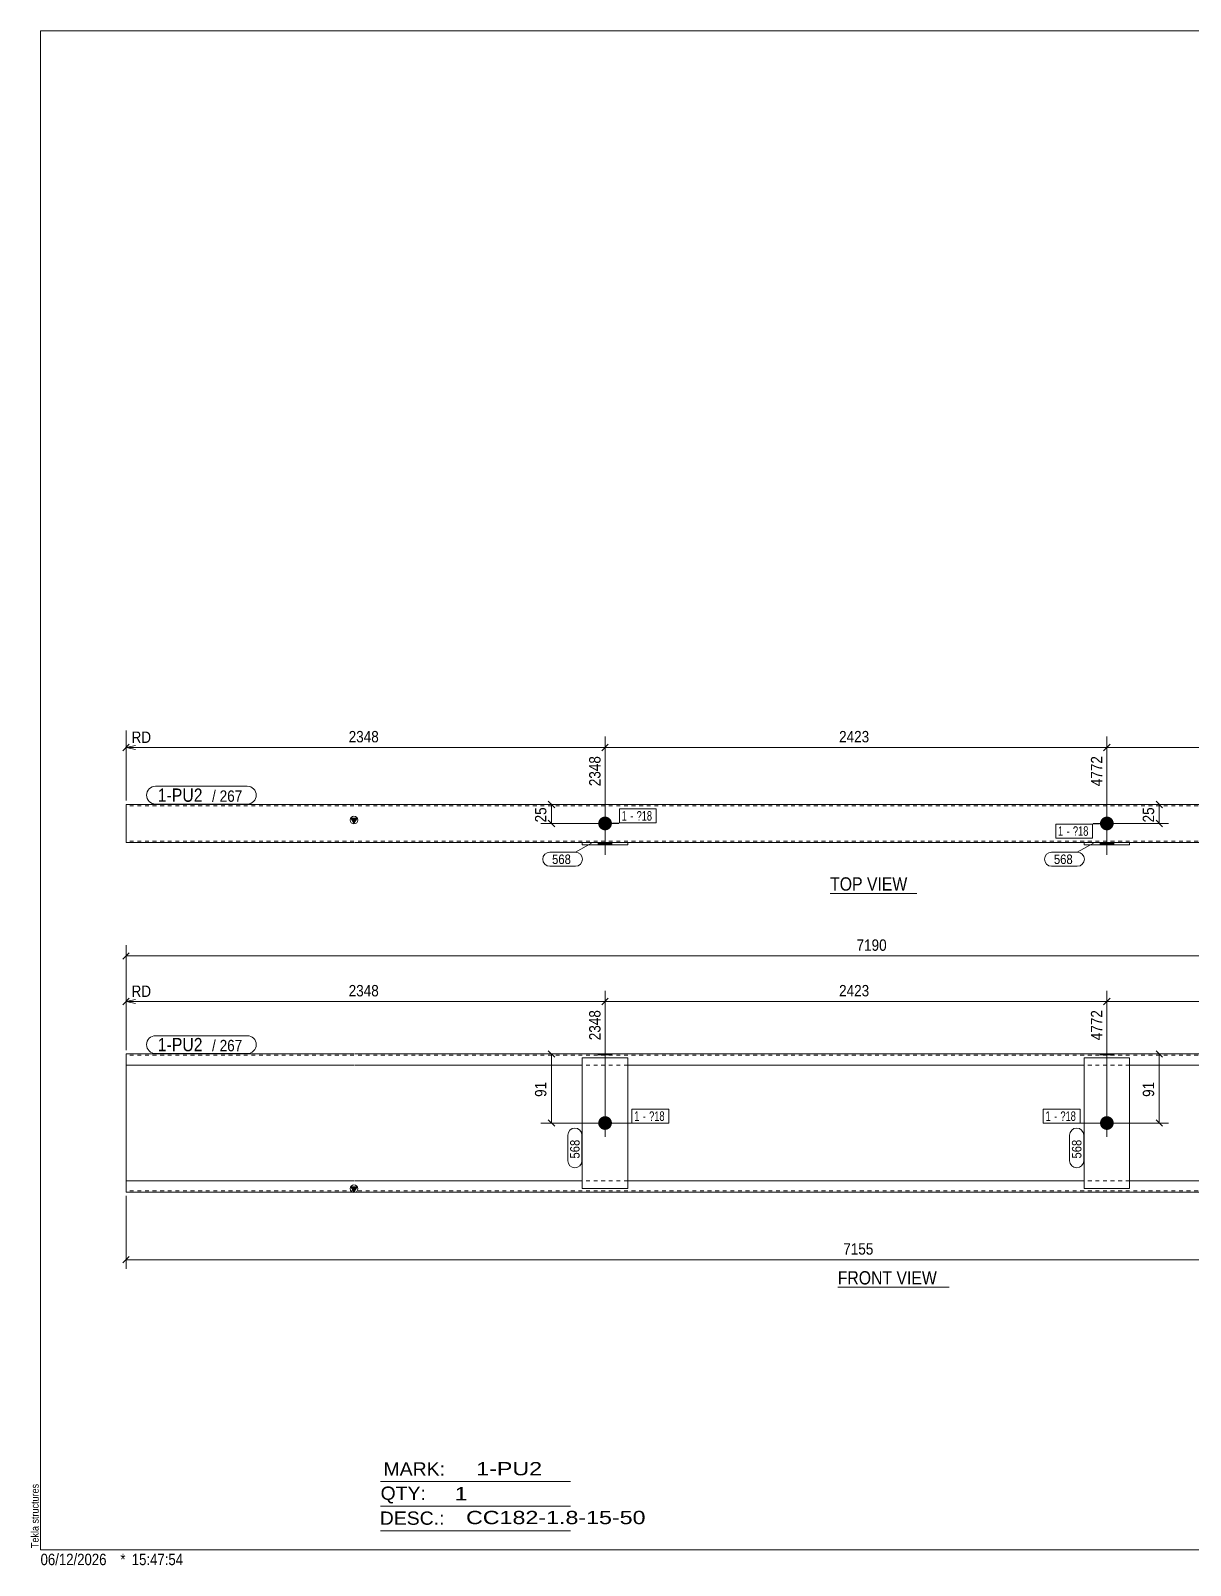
# Model space of a CAD drawing. Header units: millimetres. Extents: x 2 to 579, y 1 to 405.
# Drawn here: x 2.4 to 307.7, y 1 to 405 of the extents above; entities that cross this region are included whole.
import ezdxf

# ---------------------------------------------------------------- set-up
doc = ezdxf.new("R2010")
doc.units = ezdxf.units.MM
doc.linetypes.add('XKITLINE00', pattern=[0])
doc.linetypes.add('XKITLINE01', pattern=[4, 1, -1, 1, -1])
for name, color, linetype, lineweight in [('Bolt', 3, 'Continuous', 0), ('BoltMark', 7, 'Continuous', 0), ('Dimensions', 7, 'Continuous', 0), ('DrawingSheet', 5, 'Continuous', 0), ('OtherObjectType', 7, 'Continuous', 0), ('Part', 2, 'Continuous', 0), ('PartMark', 7, 'Continuous', 0)]:
    doc.layers.add(name, color=color, linetype=linetype, lineweight=lineweight)
doc.styles.add('ARIAL', font='ARIAL.TTF')
doc.styles.add('ARIAL_NARROW', font='ARIALN.TTF')

# ---------------------------------------------------------------- blocks, each defined once
blk = doc.blocks.new('*A1')
at = {"layer": 'Bolt'}
blk.add_hatch(color=3, dxfattribs=at).paths.add_polyline_path([(151.8, 135.24), (151.8, 135.6), (155.4, 135.6), (155.4, 135.24)], flags=17)
at = {"layer": 'Bolt', "color": 3, "linetype": 'XKITLINE00', "lineweight": 0}
for p, q in [((153.6, 138.42), (153.6, 132.42)), ((151.8, 135.6), (151.8, 135.24)), ((155.4, 135.6), (155.4, 135.24))]:
    blk.add_line(p, q, dxfattribs=at)
blk = doc.blocks.new('*A2')
at = {"layer": 'Bolt'}
blk.add_hatch(color=3, dxfattribs=at).paths.add_polyline_path([(283.9, 135.24), (283.9, 135.6), (287.5, 135.6), (287.5, 135.24)], flags=17)
at = {"layer": 'Bolt', "color": 3, "linetype": 'XKITLINE00', "lineweight": 0}
for p, q in [((285.7, 138.42), (285.7, 132.42)), ((283.9, 135.6), (283.9, 135.24)), ((287.5, 135.6), (287.5, 135.24))]:
    blk.add_line(p, q, dxfattribs=at)
blk = doc.blocks.new('*A4')
at = {"layer": 'Bolt'}
blk.add_hatch(color=3, dxfattribs=at).paths.add_polyline_path([(287.5, 117.36), (287.5, 117.32), (287.5, 117.27), (287.49, 117.23), (287.49, 117.18), (287.48, 117.14), (287.47, 117.1), (287.47, 117.05), (287.46, 117.01), (287.45, 116.97), (287.43, 116.92), (287.42, 116.88), (287.41, 116.84), (287.39, 116.8), (287.38, 116.76), (287.36, 116.72), (287.35, 116.67), (287.33, 116.63), (287.31, 116.6), (287.29, 116.56), (287.27, 116.52), (287.24, 116.48), (287.22, 116.44), (287.2, 116.4), (287.17, 116.37), (287.15, 116.33), (287.12, 116.3), (287.09, 116.26), (287.06, 116.23), (287.03, 116.2), (287, 116.16), (286.97, 116.13), (286.94, 116.1), (286.91, 116.07), (286.88, 116.04), (286.84, 116.01), (286.81, 115.99), (286.77, 115.96), (286.74, 115.93), (286.7, 115.91), (286.66, 115.88), (286.63, 115.86), (286.59, 115.84), (286.55, 115.82), (286.51, 115.8), (286.47, 115.78), (286.43, 115.76), (286.39, 115.74), (286.35, 115.73), (286.31, 115.71), (286.26, 115.7), (286.22, 115.68), (286.18, 115.67), (286.14, 115.66), (286.09, 115.65), (286.05, 115.64), (286.01, 115.63), (285.96, 115.62), (285.92, 115.62), (285.88, 115.61), (285.83, 115.61), (285.79, 115.61), (285.74, 115.6), (285.7, 115.6), (285.66, 115.6), (285.61, 115.61), (285.57, 115.61), (285.52, 115.61), (285.48, 115.62), (285.44, 115.62), (285.39, 115.63), (285.35, 115.64), (285.31, 115.65), (285.26, 115.66), (285.22, 115.67), (285.18, 115.68), (285.14, 115.7), (285.09, 115.71), (285.05, 115.73), (285.01, 115.74), (284.97, 115.76), (284.93, 115.78), (284.89, 115.8), (284.85, 115.82), (284.81, 115.84), (284.77, 115.86), (284.74, 115.88), (284.7, 115.91), (284.66, 115.93), (284.63, 115.96), (284.59, 115.99), (284.56, 116.01), (284.52, 116.04), (284.49, 116.07), (284.46, 116.1), (284.43, 116.13), (284.4, 116.16), (284.37, 116.2), (284.34, 116.23), (284.31, 116.26), (284.28, 116.3), (284.25, 116.33), (284.23, 116.37), (284.2, 116.4), (284.18, 116.44), (284.16, 116.48), (284.13, 116.52), (284.11, 116.56), (284.09, 116.6), (284.07, 116.63), (284.05, 116.67), (284.04, 116.72), (284.02, 116.76), (284.01, 116.8), (283.99, 116.84), (283.98, 116.88), (283.97, 116.92), (283.95, 116.97), (283.94, 117.01), (283.93, 117.05), (283.93, 117.1), (283.92, 117.14), (283.91, 117.18), (283.91, 117.23), (283.9, 117.27), (283.9, 117.32), (283.9, 117.36), (283.9, 117.4), (283.9, 117.45), (283.9, 117.49), (283.9, 117.54), (283.91, 117.58), (283.91, 117.62), (283.92, 117.67), (283.93, 117.71), (283.93, 117.76), (283.94, 117.8), (283.95, 117.84), (283.97, 117.88), (283.98, 117.93), (283.99, 117.97), (284.01, 118.01), (284.02, 118.05), (284.04, 118.09), (284.05, 118.13), (284.07, 118.17), (284.09, 118.21), (284.11, 118.25), (284.13, 118.29), (284.16, 118.33), (284.18, 118.37), (284.2, 118.4), (284.23, 118.44), (284.25, 118.48), (284.28, 118.51), (284.31, 118.55), (284.34, 118.58), (284.37, 118.61), (284.4, 118.65), (284.43, 118.68), (284.46, 118.71), (284.49, 118.74), (284.52, 118.77), (284.56, 118.8), (284.59, 118.82), (284.63, 118.85), (284.66, 118.88), (284.7, 118.9), (284.74, 118.93), (284.77, 118.95), (284.81, 118.97), (284.85, 118.99), (284.89, 119.01), (284.93, 119.03), (284.97, 119.05), (285.01, 119.07), (285.05, 119.08), (285.09, 119.1), (285.14, 119.11), (285.18, 119.13), (285.22, 119.14), (285.26, 119.15), (285.31, 119.16), (285.35, 119.17), (285.39, 119.18), (285.44, 119.18), (285.48, 119.19), (285.52, 119.2), (285.57, 119.2), (285.61, 119.2), (285.66, 119.2), (285.7, 119.2), (285.74, 119.2), (285.79, 119.2), (285.83, 119.2), (285.88, 119.2), (285.92, 119.19), (285.96, 119.18), (286.01, 119.18), (286.05, 119.17), (286.09, 119.16), (286.14, 119.15), (286.18, 119.14), (286.22, 119.13), (286.26, 119.11), (286.31, 119.1), (286.35, 119.08), (286.39, 119.07), (286.43, 119.05), (286.47, 119.03), (286.51, 119.01), (286.55, 118.99), (286.59, 118.97), (286.63, 118.95), (286.66, 118.93), (286.7, 118.9), (286.74, 118.88), (286.77, 118.85), (286.81, 118.82), (286.84, 118.8), (286.88, 118.77), (286.91, 118.74), (286.94, 118.71), (286.97, 118.68), (287, 118.65), (287.03, 118.61), (287.06, 118.58), (287.09, 118.55), (287.12, 118.51), (287.15, 118.48), (287.17, 118.44), (287.2, 118.4), (287.22, 118.37), (287.24, 118.33), (287.27, 118.29), (287.29, 118.25), (287.31, 118.21), (287.33, 118.17), (287.35, 118.13), (287.36, 118.09), (287.38, 118.05), (287.39, 118.01), (287.41, 117.97), (287.42, 117.93), (287.43, 117.88), (287.45, 117.84), (287.46, 117.8), (287.47, 117.76), (287.47, 117.71), (287.48, 117.67), (287.49, 117.62), (287.49, 117.58), (287.5, 117.54), (287.5, 117.49), (287.5, 117.45), (287.5, 117.4)], flags=17)
at = {"layer": 'Bolt', "color": 3, "linetype": 'XKITLINE00', "lineweight": 0}
for p, q in [((289.3, 117.4), (282.1, 117.4)), ((285.7, 121), (285.7, 113.8))]:
    blk.add_line(p, q, dxfattribs=at)
blk = doc.blocks.new('*A5')
at = {"layer": 'Bolt'}
blk.add_hatch(color=3, dxfattribs=at).paths.add_polyline_path([(155.4, 117.36), (155.4, 117.32), (155.4, 117.27), (155.39, 117.23), (155.39, 117.18), (155.38, 117.14), (155.37, 117.1), (155.37, 117.05), (155.36, 117.01), (155.35, 116.97), (155.33, 116.92), (155.32, 116.88), (155.31, 116.84), (155.29, 116.8), (155.28, 116.76), (155.26, 116.72), (155.25, 116.67), (155.23, 116.63), (155.21, 116.6), (155.19, 116.56), (155.17, 116.52), (155.14, 116.48), (155.12, 116.44), (155.1, 116.4), (155.07, 116.37), (155.05, 116.33), (155.02, 116.3), (154.99, 116.26), (154.96, 116.23), (154.93, 116.2), (154.9, 116.16), (154.87, 116.13), (154.84, 116.1), (154.81, 116.07), (154.78, 116.04), (154.74, 116.01), (154.71, 115.99), (154.67, 115.96), (154.64, 115.93), (154.6, 115.91), (154.56, 115.88), (154.53, 115.86), (154.49, 115.84), (154.45, 115.82), (154.41, 115.8), (154.37, 115.78), (154.33, 115.76), (154.29, 115.74), (154.25, 115.73), (154.21, 115.71), (154.16, 115.7), (154.12, 115.68), (154.08, 115.67), (154.04, 115.66), (153.99, 115.65), (153.95, 115.64), (153.91, 115.63), (153.86, 115.62), (153.82, 115.62), (153.78, 115.61), (153.73, 115.61), (153.69, 115.61), (153.64, 115.6), (153.6, 115.6), (153.56, 115.6), (153.51, 115.61), (153.47, 115.61), (153.42, 115.61), (153.38, 115.62), (153.34, 115.62), (153.29, 115.63), (153.25, 115.64), (153.21, 115.65), (153.16, 115.66), (153.12, 115.67), (153.08, 115.68), (153.04, 115.7), (152.99, 115.71), (152.95, 115.73), (152.91, 115.74), (152.87, 115.76), (152.83, 115.78), (152.79, 115.8), (152.75, 115.82), (152.71, 115.84), (152.67, 115.86), (152.64, 115.88), (152.6, 115.91), (152.56, 115.93), (152.53, 115.96), (152.49, 115.99), (152.46, 116.01), (152.42, 116.04), (152.39, 116.07), (152.36, 116.1), (152.33, 116.13), (152.3, 116.16), (152.27, 116.2), (152.24, 116.23), (152.21, 116.26), (152.18, 116.3), (152.15, 116.33), (152.13, 116.37), (152.1, 116.4), (152.08, 116.44), (152.06, 116.48), (152.03, 116.52), (152.01, 116.56), (151.99, 116.6), (151.97, 116.63), (151.95, 116.67), (151.94, 116.72), (151.92, 116.76), (151.91, 116.8), (151.89, 116.84), (151.88, 116.88), (151.87, 116.92), (151.85, 116.97), (151.84, 117.01), (151.83, 117.05), (151.83, 117.1), (151.82, 117.14), (151.81, 117.18), (151.81, 117.23), (151.8, 117.27), (151.8, 117.32), (151.8, 117.36), (151.8, 117.4), (151.8, 117.45), (151.8, 117.49), (151.8, 117.54), (151.81, 117.58), (151.81, 117.62), (151.82, 117.67), (151.83, 117.71), (151.83, 117.76), (151.84, 117.8), (151.85, 117.84), (151.87, 117.88), (151.88, 117.93), (151.89, 117.97), (151.91, 118.01), (151.92, 118.05), (151.94, 118.09), (151.95, 118.13), (151.97, 118.17), (151.99, 118.21), (152.01, 118.25), (152.03, 118.29), (152.06, 118.33), (152.08, 118.37), (152.1, 118.4), (152.13, 118.44), (152.15, 118.48), (152.18, 118.51), (152.21, 118.55), (152.24, 118.58), (152.27, 118.61), (152.3, 118.65), (152.33, 118.68), (152.36, 118.71), (152.39, 118.74), (152.42, 118.77), (152.46, 118.8), (152.49, 118.82), (152.53, 118.85), (152.56, 118.88), (152.6, 118.9), (152.64, 118.93), (152.67, 118.95), (152.71, 118.97), (152.75, 118.99), (152.79, 119.01), (152.83, 119.03), (152.87, 119.05), (152.91, 119.07), (152.95, 119.08), (152.99, 119.1), (153.04, 119.11), (153.08, 119.13), (153.12, 119.14), (153.16, 119.15), (153.21, 119.16), (153.25, 119.17), (153.29, 119.18), (153.34, 119.18), (153.38, 119.19), (153.42, 119.2), (153.47, 119.2), (153.51, 119.2), (153.56, 119.2), (153.6, 119.2), (153.64, 119.2), (153.69, 119.2), (153.73, 119.2), (153.78, 119.2), (153.82, 119.19), (153.86, 119.18), (153.91, 119.18), (153.95, 119.17), (153.99, 119.16), (154.04, 119.15), (154.08, 119.14), (154.12, 119.13), (154.16, 119.11), (154.21, 119.1), (154.25, 119.08), (154.29, 119.07), (154.33, 119.05), (154.37, 119.03), (154.41, 119.01), (154.45, 118.99), (154.49, 118.97), (154.53, 118.95), (154.56, 118.93), (154.6, 118.9), (154.64, 118.88), (154.67, 118.85), (154.71, 118.82), (154.74, 118.8), (154.78, 118.77), (154.81, 118.74), (154.84, 118.71), (154.87, 118.68), (154.9, 118.65), (154.93, 118.61), (154.96, 118.58), (154.99, 118.55), (155.02, 118.51), (155.05, 118.48), (155.07, 118.44), (155.1, 118.4), (155.12, 118.37), (155.14, 118.33), (155.17, 118.29), (155.19, 118.25), (155.21, 118.21), (155.23, 118.17), (155.25, 118.13), (155.26, 118.09), (155.28, 118.05), (155.29, 118.01), (155.31, 117.97), (155.32, 117.93), (155.33, 117.88), (155.35, 117.84), (155.36, 117.8), (155.37, 117.76), (155.37, 117.71), (155.38, 117.67), (155.39, 117.62), (155.39, 117.58), (155.4, 117.54), (155.4, 117.49), (155.4, 117.45), (155.4, 117.4)], flags=17)
at = {"layer": 'Bolt', "color": 3, "linetype": 'XKITLINE00', "lineweight": 0}
for p, q in [((157.2, 117.4), (150, 117.4)), ((153.6, 121), (153.6, 113.8))]:
    blk.add_line(p, q, dxfattribs=at)
blk = doc.blocks.new('*A6')
at = {"layer": 'Part'}
blk.add_hatch(color=2, dxfattribs=at).paths.add_polyline_path([(86.7, 100.6), (88.3, 100.6), (87.5, 99.2)], flags=17)
at = {"layer": 'Part', "color": 2, "linetype": 'XKITLINE00', "lineweight": 0}
for p, q in [((27.5, 99.2), (27.5, 135.6)), ((87.5, 135.6), (27.5, 135.6)), ((219.6, 135.6), (87.6, 135.6)), ((351.7, 135.6), (219.7, 135.6)), ((420.99, 135.6), (351.8, 135.6)), ((420.99, 99.2), (420.99, 135.6)), ((87.5, 132.6), (27.5, 132.6)), ((147.6, 132.6), (87.6, 132.6)), ((219.6, 132.6), (159.6, 132.6)), ((279.7, 132.6), (219.7, 132.6)), ((351.7, 132.6), (291.7, 132.6)), ((420.99, 132.6), (351.8, 132.6)), ((87.5, 102.2), (27.5, 102.2)), ((147.6, 102.2), (87.6, 102.2)), ((219.6, 102.2), (159.6, 102.2)), ((279.7, 102.2), (219.7, 102.2)), ((351.7, 102.2), (291.7, 102.2)), ((420.99, 102.2), (351.8, 102.2)), ((87.5, 99.2), (27.5, 99.2)), ((87.5, 99.2), (86.7, 100.6)), ((86.7, 100.6), (88.3, 100.6)), ((88.3, 100.6), (87.5, 99.2)), ((219.6, 99.2), (87.6, 99.2)), ((351.7, 99.2), (219.7, 99.2)), ((420.99, 99.2), (351.8, 99.2))]:
    blk.add_line(p, q, dxfattribs=at)
at = {"layer": 'Part', "color": 7, "linetype": 'XKITLINE01', "lineweight": 0}
for p, q in [((87.5, 135.24), (27.5, 135.24)), ((219.6, 135.24), (87.6, 135.24)), ((351.7, 135.24), (219.7, 135.24)), ((420.99, 135.24), (351.8, 135.24)), ((159.6, 132.6), (147.6, 132.6)), ((291.7, 132.6), (279.7, 132.6)), ((159.6, 102.2), (147.6, 102.2)), ((291.7, 102.2), (279.7, 102.2)), ((87.5, 99.56), (27.5, 99.56)), ((219.6, 99.56), (87.6, 99.56)), ((351.7, 99.56), (219.7, 99.56)), ((420.99, 99.56), (351.8, 99.56))]:
    blk.add_line(p, q, dxfattribs=at)
at = {"layer": 'Part', "color": 2, "linetype": 'XKITLINE00', "lineweight": 0}
blk.add_circle((87.5, 100.1), 1, dxfattribs=at)
blk = doc.blocks.new('*A7')
at = {"layer": 'Part', "color": 2, "linetype": 'XKITLINE00', "lineweight": 0}
for p, q in [((279.7, 100.2), (279.7, 134.6)), ((279.7, 134.6), (291.7, 134.6)), ((291.7, 134.6), (291.7, 100.2)), ((291.7, 100.2), (279.7, 100.2))]:
    blk.add_line(p, q, dxfattribs=at)
blk = doc.blocks.new('*A8')
at = {"layer": 'Part', "color": 2, "linetype": 'XKITLINE00', "lineweight": 0}
for p, q in [((147.6, 100.2), (147.6, 134.6)), ((147.6, 134.6), (159.6, 134.6)), ((159.6, 134.6), (159.6, 100.2)), ((159.6, 100.2), (147.6, 100.2))]:
    blk.add_line(p, q, dxfattribs=at)
blk = doc.blocks.new('*A9')
at = {"layer": 'Bolt'}
blk.add_hatch(color=3, dxfattribs=at).paths.add_polyline_path([(151.8, 196.32), (151.8, 196.36), (151.8, 196.41), (151.81, 196.45), (151.81, 196.5), (151.82, 196.54), (151.83, 196.58), (151.83, 196.63), (151.84, 196.67), (151.85, 196.71), (151.87, 196.76), (151.88, 196.8), (151.89, 196.84), (151.91, 196.88), (151.92, 196.92), (151.94, 196.96), (151.95, 197.01), (151.97, 197.05), (151.99, 197.09), (152.01, 197.12), (152.03, 197.16), (152.06, 197.2), (152.08, 197.24), (152.1, 197.28), (152.13, 197.31), (152.15, 197.35), (152.18, 197.38), (152.21, 197.42), (152.24, 197.45), (152.27, 197.48), (152.3, 197.52), (152.33, 197.55), (152.36, 197.58), (152.39, 197.61), (152.42, 197.64), (152.46, 197.67), (152.49, 197.69), (152.53, 197.72), (152.56, 197.75), (152.6, 197.77), (152.64, 197.8), (152.67, 197.82), (152.71, 197.84), (152.75, 197.86), (152.79, 197.88), (152.83, 197.9), (152.87, 197.92), (152.91, 197.94), (152.95, 197.96), (152.99, 197.97), (153.04, 197.98), (153.08, 198), (153.12, 198.01), (153.16, 198.02), (153.21, 198.03), (153.25, 198.04), (153.29, 198.05), (153.34, 198.06), (153.38, 198.06), (153.42, 198.07), (153.47, 198.07), (153.51, 198.07), (153.56, 198.08), (153.6, 198.08), (153.64, 198.08), (153.69, 198.07), (153.73, 198.07), (153.78, 198.07), (153.82, 198.06), (153.86, 198.06), (153.91, 198.05), (153.95, 198.04), (153.99, 198.03), (154.04, 198.02), (154.08, 198.01), (154.12, 198), (154.16, 197.98), (154.21, 197.97), (154.25, 197.96), (154.29, 197.94), (154.33, 197.92), (154.37, 197.9), (154.41, 197.88), (154.45, 197.86), (154.49, 197.84), (154.53, 197.82), (154.56, 197.8), (154.6, 197.77), (154.64, 197.75), (154.67, 197.72), (154.71, 197.69), (154.74, 197.67), (154.78, 197.64), (154.81, 197.61), (154.84, 197.58), (154.87, 197.55), (154.9, 197.52), (154.93, 197.48), (154.96, 197.45), (154.99, 197.42), (155.02, 197.38), (155.05, 197.35), (155.07, 197.31), (155.1, 197.28), (155.12, 197.24), (155.14, 197.2), (155.17, 197.16), (155.19, 197.12), (155.21, 197.09), (155.23, 197.05), (155.25, 197.01), (155.26, 196.96), (155.28, 196.92), (155.29, 196.88), (155.31, 196.84), (155.32, 196.8), (155.33, 196.76), (155.35, 196.71), (155.36, 196.67), (155.37, 196.63), (155.37, 196.58), (155.38, 196.54), (155.39, 196.5), (155.39, 196.45), (155.4, 196.41), (155.4, 196.36), (155.4, 196.32), (155.4, 196.28), (155.4, 196.23), (155.4, 196.19), (155.4, 196.14), (155.39, 196.1), (155.39, 196.06), (155.38, 196.01), (155.37, 195.97), (155.37, 195.92), (155.36, 195.88), (155.35, 195.84), (155.33, 195.8), (155.32, 195.75), (155.31, 195.71), (155.29, 195.67), (155.28, 195.63), (155.26, 195.59), (155.25, 195.55), (155.23, 195.51), (155.21, 195.47), (155.19, 195.43), (155.17, 195.39), (155.14, 195.35), (155.12, 195.31), (155.1, 195.28), (155.07, 195.24), (155.05, 195.2), (155.02, 195.17), (154.99, 195.13), (154.96, 195.1), (154.93, 195.07), (154.9, 195.03), (154.87, 195), (154.84, 194.97), (154.81, 194.94), (154.78, 194.91), (154.74, 194.88), (154.71, 194.86), (154.67, 194.83), (154.64, 194.8), (154.6, 194.78), (154.56, 194.76), (154.53, 194.73), (154.49, 194.71), (154.45, 194.69), (154.41, 194.67), (154.37, 194.65), (154.33, 194.63), (154.29, 194.61), (154.25, 194.6), (154.21, 194.58), (154.16, 194.57), (154.12, 194.55), (154.08, 194.54), (154.04, 194.53), (153.99, 194.52), (153.95, 194.51), (153.91, 194.5), (153.86, 194.5), (153.82, 194.49), (153.78, 194.48), (153.73, 194.48), (153.69, 194.48), (153.64, 194.48), (153.6, 194.48), (153.56, 194.48), (153.51, 194.48), (153.47, 194.48), (153.42, 194.48), (153.38, 194.49), (153.34, 194.5), (153.29, 194.5), (153.25, 194.51), (153.21, 194.52), (153.16, 194.53), (153.12, 194.54), (153.08, 194.55), (153.04, 194.57), (152.99, 194.58), (152.95, 194.6), (152.91, 194.61), (152.87, 194.63), (152.83, 194.65), (152.79, 194.67), (152.75, 194.69), (152.71, 194.71), (152.67, 194.73), (152.64, 194.76), (152.6, 194.78), (152.56, 194.8), (152.53, 194.83), (152.49, 194.86), (152.46, 194.88), (152.42, 194.91), (152.39, 194.94), (152.36, 194.97), (152.33, 195), (152.3, 195.03), (152.27, 195.07), (152.24, 195.1), (152.21, 195.13), (152.18, 195.17), (152.15, 195.2), (152.13, 195.24), (152.1, 195.28), (152.08, 195.31), (152.06, 195.35), (152.03, 195.39), (152.01, 195.43), (151.99, 195.47), (151.97, 195.51), (151.95, 195.55), (151.94, 195.59), (151.92, 195.63), (151.91, 195.67), (151.89, 195.71), (151.88, 195.75), (151.87, 195.8), (151.85, 195.84), (151.84, 195.88), (151.83, 195.92), (151.83, 195.97), (151.82, 196.01), (151.81, 196.06), (151.81, 196.1), (151.8, 196.14), (151.8, 196.19), (151.8, 196.23), (151.8, 196.28)], flags=17)
at = {"layer": 'Bolt', "color": 3, "linetype": 'XKITLINE00', "lineweight": 0}
for p, q in [((153.6, 192.68), (153.6, 199.88)), ((157.2, 196.28), (150, 196.28))]:
    blk.add_line(p, q, dxfattribs=at)
blk = doc.blocks.new('*A10')
at = {"layer": 'Bolt'}
blk.add_hatch(color=3, dxfattribs=at).paths.add_polyline_path([(283.9, 196.32), (283.9, 196.36), (283.9, 196.41), (283.91, 196.45), (283.91, 196.5), (283.92, 196.54), (283.93, 196.58), (283.93, 196.63), (283.94, 196.67), (283.95, 196.71), (283.97, 196.76), (283.98, 196.8), (283.99, 196.84), (284.01, 196.88), (284.02, 196.92), (284.04, 196.96), (284.05, 197.01), (284.07, 197.05), (284.09, 197.09), (284.11, 197.12), (284.13, 197.16), (284.16, 197.2), (284.18, 197.24), (284.2, 197.28), (284.23, 197.31), (284.25, 197.35), (284.28, 197.38), (284.31, 197.42), (284.34, 197.45), (284.37, 197.48), (284.4, 197.52), (284.43, 197.55), (284.46, 197.58), (284.49, 197.61), (284.52, 197.64), (284.56, 197.67), (284.59, 197.69), (284.63, 197.72), (284.66, 197.75), (284.7, 197.77), (284.74, 197.8), (284.77, 197.82), (284.81, 197.84), (284.85, 197.86), (284.89, 197.88), (284.93, 197.9), (284.97, 197.92), (285.01, 197.94), (285.05, 197.96), (285.09, 197.97), (285.14, 197.98), (285.18, 198), (285.22, 198.01), (285.26, 198.02), (285.31, 198.03), (285.35, 198.04), (285.39, 198.05), (285.44, 198.06), (285.48, 198.06), (285.52, 198.07), (285.57, 198.07), (285.61, 198.07), (285.66, 198.08), (285.7, 198.08), (285.74, 198.08), (285.79, 198.07), (285.83, 198.07), (285.88, 198.07), (285.92, 198.06), (285.96, 198.06), (286.01, 198.05), (286.05, 198.04), (286.09, 198.03), (286.14, 198.02), (286.18, 198.01), (286.22, 198), (286.26, 197.98), (286.31, 197.97), (286.35, 197.96), (286.39, 197.94), (286.43, 197.92), (286.47, 197.9), (286.51, 197.88), (286.55, 197.86), (286.59, 197.84), (286.63, 197.82), (286.66, 197.8), (286.7, 197.77), (286.74, 197.75), (286.77, 197.72), (286.81, 197.69), (286.84, 197.67), (286.88, 197.64), (286.91, 197.61), (286.94, 197.58), (286.97, 197.55), (287, 197.52), (287.03, 197.48), (287.06, 197.45), (287.09, 197.42), (287.12, 197.38), (287.15, 197.35), (287.17, 197.31), (287.2, 197.28), (287.22, 197.24), (287.24, 197.2), (287.27, 197.16), (287.29, 197.12), (287.31, 197.09), (287.33, 197.05), (287.35, 197.01), (287.36, 196.96), (287.38, 196.92), (287.39, 196.88), (287.41, 196.84), (287.42, 196.8), (287.43, 196.76), (287.45, 196.71), (287.46, 196.67), (287.47, 196.63), (287.47, 196.58), (287.48, 196.54), (287.49, 196.5), (287.49, 196.45), (287.5, 196.41), (287.5, 196.36), (287.5, 196.32), (287.5, 196.28), (287.5, 196.23), (287.5, 196.19), (287.5, 196.14), (287.49, 196.1), (287.49, 196.06), (287.48, 196.01), (287.47, 195.97), (287.47, 195.92), (287.46, 195.88), (287.45, 195.84), (287.43, 195.8), (287.42, 195.75), (287.41, 195.71), (287.39, 195.67), (287.38, 195.63), (287.36, 195.59), (287.35, 195.55), (287.33, 195.51), (287.31, 195.47), (287.29, 195.43), (287.27, 195.39), (287.24, 195.35), (287.22, 195.31), (287.2, 195.28), (287.17, 195.24), (287.15, 195.2), (287.12, 195.17), (287.09, 195.13), (287.06, 195.1), (287.03, 195.07), (287, 195.03), (286.97, 195), (286.94, 194.97), (286.91, 194.94), (286.88, 194.91), (286.84, 194.88), (286.81, 194.86), (286.77, 194.83), (286.74, 194.8), (286.7, 194.78), (286.66, 194.76), (286.63, 194.73), (286.59, 194.71), (286.55, 194.69), (286.51, 194.67), (286.47, 194.65), (286.43, 194.63), (286.39, 194.61), (286.35, 194.6), (286.31, 194.58), (286.26, 194.57), (286.22, 194.55), (286.18, 194.54), (286.14, 194.53), (286.09, 194.52), (286.05, 194.51), (286.01, 194.5), (285.96, 194.5), (285.92, 194.49), (285.88, 194.48), (285.83, 194.48), (285.79, 194.48), (285.74, 194.48), (285.7, 194.48), (285.66, 194.48), (285.61, 194.48), (285.57, 194.48), (285.52, 194.48), (285.48, 194.49), (285.44, 194.5), (285.39, 194.5), (285.35, 194.51), (285.31, 194.52), (285.26, 194.53), (285.22, 194.54), (285.18, 194.55), (285.14, 194.57), (285.09, 194.58), (285.05, 194.6), (285.01, 194.61), (284.97, 194.63), (284.93, 194.65), (284.89, 194.67), (284.85, 194.69), (284.81, 194.71), (284.77, 194.73), (284.74, 194.76), (284.7, 194.78), (284.66, 194.8), (284.63, 194.83), (284.59, 194.86), (284.56, 194.88), (284.52, 194.91), (284.49, 194.94), (284.46, 194.97), (284.43, 195), (284.4, 195.03), (284.37, 195.07), (284.34, 195.1), (284.31, 195.13), (284.28, 195.17), (284.25, 195.2), (284.23, 195.24), (284.2, 195.28), (284.18, 195.31), (284.16, 195.35), (284.13, 195.39), (284.11, 195.43), (284.09, 195.47), (284.07, 195.51), (284.05, 195.55), (284.04, 195.59), (284.02, 195.63), (284.01, 195.67), (283.99, 195.71), (283.98, 195.75), (283.97, 195.8), (283.95, 195.84), (283.94, 195.88), (283.93, 195.92), (283.93, 195.97), (283.92, 196.01), (283.91, 196.06), (283.91, 196.1), (283.9, 196.14), (283.9, 196.19), (283.9, 196.23), (283.9, 196.28)], flags=17)
at = {"layer": 'Bolt', "color": 3, "linetype": 'XKITLINE00', "lineweight": 0}
for p, q in [((285.7, 192.68), (285.7, 199.88)), ((289.3, 196.28), (282.1, 196.28))]:
    blk.add_line(p, q, dxfattribs=at)
blk = doc.blocks.new('*A12')
at = {"layer": 'Bolt'}
blk.add_hatch(color=3, dxfattribs=at).paths.add_polyline_path([(283.9, 190.68), (283.9, 191.28), (287.5, 191.28), (287.5, 190.68)], flags=17)
at = {"layer": 'Bolt', "color": 3, "linetype": 'XKITLINE00', "lineweight": 0}
for p, q in [((285.7, 193.98), (285.7, 187.98)), ((283.9, 191.28), (283.9, 190.68)), ((287.5, 191.28), (287.5, 190.68))]:
    blk.add_line(p, q, dxfattribs=at)
blk = doc.blocks.new('*A13')
at = {"layer": 'Bolt'}
blk.add_hatch(color=3, dxfattribs=at).paths.add_polyline_path([(151.8, 190.68), (151.8, 191.28), (155.4, 191.28), (155.4, 190.68)], flags=17)
at = {"layer": 'Bolt', "color": 3, "linetype": 'XKITLINE00', "lineweight": 0}
for p, q in [((153.6, 193.98), (153.6, 187.98)), ((151.8, 191.28), (151.8, 190.68)), ((155.4, 191.28), (155.4, 190.68))]:
    blk.add_line(p, q, dxfattribs=at)
blk = doc.blocks.new('*A14')
at = {"layer": 'Part'}
blk.add_hatch(color=2, dxfattribs=at).paths.add_polyline_path([(86.7, 197.68), (88.3, 197.68), (87.5, 196.28)], flags=17)
at = {"layer": 'Part', "color": 2, "linetype": 'XKITLINE00', "lineweight": 0}
for p, q in [((27.5, 191.28), (27.5, 201.28)), ((27.5, 201.28), (87.5, 201.28)), ((87.6, 201.28), (219.6, 201.28)), ((219.7, 201.28), (351.7, 201.28)), ((351.8, 201.28), (420.99, 201.28)), ((420.99, 201.28), (420.99, 191.28)), ((87.5, 196.28), (86.7, 197.68)), ((86.7, 197.68), (88.3, 197.68)), ((88.3, 197.68), (87.5, 196.28)), ((87.5, 191.28), (27.5, 191.28)), ((219.6, 191.28), (87.6, 191.28)), ((351.7, 191.28), (219.7, 191.28)), ((420.99, 191.28), (351.8, 191.28))]:
    blk.add_line(p, q, dxfattribs=at)
at = {"layer": 'Part', "color": 7, "linetype": 'XKITLINE01', "lineweight": 0}
for p, q in [((87.5, 200.92), (27.5, 200.92)), ((219.6, 200.92), (87.6, 200.92)), ((351.7, 200.92), (219.7, 200.92)), ((420.99, 200.92), (351.8, 200.92)), ((87.5, 191.64), (27.5, 191.64)), ((219.6, 191.64), (87.6, 191.64)), ((351.7, 191.64), (219.7, 191.64)), ((420.99, 191.64), (351.8, 191.64))]:
    blk.add_line(p, q, dxfattribs=at)
at = {"layer": 'Part', "color": 2, "linetype": 'XKITLINE00', "lineweight": 0}
blk.add_circle((87.5, 197.18), 1, dxfattribs=at)
blk = doc.blocks.new('*A15')
at = {"layer": 'Part', "color": 2, "linetype": 'XKITLINE00', "lineweight": 0}
for p, q in [((279.7, 190.68), (279.7, 191.28)), ((291.7, 190.68), (279.7, 190.68)), ((291.7, 190.68), (291.7, 191.28))]:
    blk.add_line(p, q, dxfattribs=at)
at = {"layer": 'Part', "color": 7, "linetype": 'XKITLINE01', "lineweight": 0}
blk.add_line((279.7, 191.28), (291.7, 191.28), dxfattribs=at)
blk = doc.blocks.new('*A16')
at = {"layer": 'Part', "color": 2, "linetype": 'XKITLINE00', "lineweight": 0}
for p, q in [((147.6, 190.68), (147.6, 191.28)), ((159.6, 190.68), (147.6, 190.68)), ((159.6, 190.68), (159.6, 191.28))]:
    blk.add_line(p, q, dxfattribs=at)
at = {"layer": 'Part', "color": 7, "linetype": 'XKITLINE01', "lineweight": 0}
blk.add_line((147.6, 191.28), (159.6, 191.28), dxfattribs=at)
blk = doc.blocks.new('*A17')
at = {"layer": 'DrawingSheet', "color": 5, "linetype": 'XKITLINE00', "lineweight": 0}
for p, q in [((579, 405), (5, 405)), ((5, 405), (5, 5)), ((579, 5), (579, 405)), ((5, 5), (579, 5))]:
    blk.add_line(p, q, dxfattribs=at)
at = {"layer": 'DrawingSheet', "color": 5, "style": 'ARIAL', "width": 0.85}
blk.add_text('Tekla structures', height=2, rotation=90, dxfattribs=at).set_placement((4.5, 5.5))
blk = doc.blocks.new('*A21')
at = {"layer": 'OtherObjectType', "color": 6, "linetype": 'XKITLINE00', "lineweight": 0}
for p, q in [((94.5, 23), (144.5, 23)), ((94.5, 16.5), (144.5, 16.5)), ((94.5, 10), (144.5, 10))]:
    blk.add_line(p, q, dxfattribs=at)
at = {"layer": 'OtherObjectType', "color": 6, "style": 'ARIAL_NARROW'}
for s, width, p in [('MARK:', 1.275, (95.27, 24.58)), ('1-PU2', 1.525501, (119.69, 24.65)), ('QTY:', 1.275, (94.5, 18.19)), ('1', 1.525501, (113.99, 18.05)), ('DESC.:', 1.275, (94.29, 11.63)), ('CC182-1.8-15-50', 1.525501, (117, 11.79))]:
    blk.add_text(s, height=3.5, dxfattribs=dict(at, width=width)).set_placement(p)
blk = doc.blocks.new('*A24')
at = {"layer": 'OtherObjectType', "color": 7, "style": 'ARIAL_NARROW', "width": 1.008832}
for s, p in [('06/12/2026', (4.99, 1)), ('*', (26, 1)), ('15:47:54', (29, 1))]:
    blk.add_text(s, height=3, dxfattribs=at).set_placement(p)
blk = doc.blocks.new('*A25')
at = {"layer": 'Dimensions', "color": 7, "linetype": 'XKITLINE00', "lineweight": 0}
for p, q in [((28.35, 162.25), (26.65, 160.56)), ((27.5, 136.6), (27.5, 164.25)), ((421.84, 162.25), (420.15, 160.56)), ((420.99, 136.6), (420.99, 164.25)), ((27.5, 161.4), (420.99, 161.4))]:
    blk.add_line(p, q, dxfattribs=at)
at = {"layer": 'Dimensions', "color": 3}
for p in [(27.5, 161.4), (420.99, 161.4)]:
    blk.add_point(p, dxfattribs=at)
at = {"layer": 'Dimensions', "color": 3, "style": 'ARIAL', "width": 0.85}
blk.add_text('7190', height=3, dxfattribs=at).set_placement((219.8, 162.75))
blk = doc.blocks.new('*A26')
at = {"layer": 'Dimensions', "color": 7, "linetype": 'XKITLINE00', "lineweight": 0}
for p, q in [((413.99, 107.4), (413.99, 79)), ((27.5, 98.2), (27.5, 79)), ((28.35, 82.25), (26.65, 80.56)), ((27.5, 81.4), (413.99, 81.4)), ((414.84, 82.25), (413.15, 80.56))]:
    blk.add_line(p, q, dxfattribs=at)
at = {"layer": 'Dimensions', "color": 3}
for p in [(27.5, 81.4), (413.99, 81.4)]:
    blk.add_point(p, dxfattribs=at)
at = {"layer": 'Dimensions', "color": 3, "style": 'ARIAL', "width": 0.85}
blk.add_text('7155', height=3, rotation=90.0002, dxfattribs=at).set_placement((412.79, 82.7))
blk.add_text('7155', height=3, dxfattribs=at).set_placement((216.3, 82.75))
blk = doc.blocks.new('*A28')
at = {"layer": 'Dimensions', "color": 7, "linetype": 'XKITLINE00', "lineweight": 0}
for p, q in [((27.5, 136.6), (27.5, 153.9)), ((28.35, 150.25), (26.65, 148.56)), ((27.5, 136.6), (27.5, 152.25)), ((30, 149.9), (27.5, 149.4)), ((154.45, 150.25), (152.75, 148.56)), ((153.6, 118.4), (153.6, 152.25)), ((27.5, 149.4), (153.6, 149.4)), ((30, 148.9), (27.5, 149.4)), ((34.72, 149.4), (27.5, 149.4))]:
    blk.add_line(p, q, dxfattribs=at)
at = {"layer": 'Dimensions', "color": 3}
for p in [(27.5, 149.4), (153.6, 149.4)]:
    blk.add_point(p, dxfattribs=at)
at = {"layer": 'Dimensions', "color": 7}
blk.add_point((27.5, 149.4), dxfattribs=at)
at = {"layer": 'Dimensions', "color": 3, "style": 'ARIAL', "width": 0.85}
for s, p in [('RD', (28.94, 150.6)), ('2348', (86.1, 150.75))]:
    blk.add_text(s, height=3, dxfattribs=at).set_placement(p)
blk.add_text('2348', height=3, rotation=90.0002, dxfattribs=at).set_placement((152.4, 139.2))
blk = doc.blocks.new('*A29')
at = {"layer": 'Dimensions', "color": 7, "linetype": 'XKITLINE00', "lineweight": 0}
for p, q in [((154.45, 150.25), (152.75, 148.56)), ((153.6, 118.4), (153.6, 152.25)), ((286.55, 150.25), (284.85, 148.56)), ((285.7, 118.4), (285.7, 152.25)), ((153.6, 149.4), (285.7, 149.4))]:
    blk.add_line(p, q, dxfattribs=at)
at = {"layer": 'Dimensions', "color": 3}
for p in [(153.6, 149.4), (285.7, 149.4)]:
    blk.add_point(p, dxfattribs=at)
at = {"layer": 'Dimensions', "color": 3, "style": 'ARIAL', "width": 0.85}
blk.add_text('2423', height=3, dxfattribs=at).set_placement((215.2, 150.75))
blk.add_text('4772', height=3, rotation=90.0002, dxfattribs=at).set_placement((284.5, 139.2))
blk = doc.blocks.new('*A30')
at = {"layer": 'Dimensions', "color": 7, "linetype": 'XKITLINE00', "lineweight": 0}
for p, q in [((286.55, 150.25), (284.85, 148.56)), ((285.7, 118.4), (285.7, 152.25)), ((421.84, 150.25), (420.15, 148.56)), ((420.99, 136.6), (420.99, 152.25)), ((285.7, 149.4), (420.99, 149.4))]:
    blk.add_line(p, q, dxfattribs=at)
at = {"layer": 'Dimensions', "color": 3}
for p in [(285.7, 149.4), (420.99, 149.4)]:
    blk.add_point(p, dxfattribs=at)
at = {"layer": 'Dimensions', "color": 3, "style": 'ARIAL', "width": 0.85}
blk.add_text('2418', height=3, dxfattribs=at).set_placement((348.9, 150.75))
blk.add_text('7190', height=3, rotation=90.0002, dxfattribs=at).set_placement((419.79, 139.2))
blk = doc.blocks.new('*A31')
at = {"layer": 'Dimensions', "color": 7, "linetype": 'XKITLINE00', "lineweight": 0}
for p, q in [((286.7, 135.6), (301.9, 135.6)), ((298.65, 136.45), (300.35, 134.76)), ((299.5, 117.4), (299.5, 135.6)), ((286.7, 117.4), (301.9, 117.4)), ((298.65, 118.25), (300.35, 116.56))]:
    blk.add_line(p, q, dxfattribs=at)
at = {"layer": 'Dimensions', "color": 3}
for p in [(299.5, 135.6), (299.5, 117.4)]:
    blk.add_point(p, dxfattribs=at)
at = {"layer": 'Dimensions', "color": 3, "style": 'ARIAL', "width": 0.85}
blk.add_text('91', height=3, rotation=90.0002, dxfattribs=at).set_placement((298.15, 124.28))
blk = doc.blocks.new('*A32')
at = {"layer": 'Dimensions', "color": 7, "linetype": 'XKITLINE00', "lineweight": 0}
for p, q in [((152.6, 135.6), (136.65, 135.6)), ((138.65, 136.45), (140.35, 134.76)), ((139.5, 117.4), (139.5, 135.6)), ((152.6, 117.4), (136.65, 117.4)), ((138.65, 118.25), (140.35, 116.56))]:
    blk.add_line(p, q, dxfattribs=at)
at = {"layer": 'Dimensions', "color": 3}
for p in [(139.5, 135.6), (139.5, 117.4)]:
    blk.add_point(p, dxfattribs=at)
at = {"layer": 'Dimensions', "color": 3, "style": 'ARIAL', "width": 0.85}
blk.add_text('91', height=3, rotation=90.0002, dxfattribs=at).set_placement((138.15, 124.28))
blk = doc.blocks.new('*A35')
at = {"layer": 'BoltMark', "color": 7, "linetype": 'XKITLINE00', "lineweight": 0}
for p, q in [((153.6, 117.4), (160.67, 117.37)), ((160.67, 121.07), (170.35, 121.07)), ((160.67, 117.37), (160.67, 121.07)), ((160.67, 117.37), (170.35, 117.37)), ((170.35, 117.37), (170.35, 121.07))]:
    blk.add_line(p, q, dxfattribs=at)
at = {"layer": 'BoltMark', "color": 3, "style": 'ARIAL_NARROW', "width": 0.85}
for s, p in [('1', (161.27, 117.97)), ('-', (163.54, 117.97)), ('?18', (165.2, 117.97))]:
    blk.add_text(s, height=2.5, dxfattribs=at).set_placement(p)
blk = doc.blocks.new('*A36')
at = {"layer": 'BoltMark', "color": 7, "linetype": 'XKITLINE00', "lineweight": 0}
for p, q in [((268.95, 121.07), (278.63, 121.07)), ((268.95, 117.37), (268.95, 121.07)), ((268.95, 117.37), (278.63, 117.37)), ((278.63, 117.37), (278.63, 121.07)), ((285.7, 117.4), (278.63, 117.37))]:
    blk.add_line(p, q, dxfattribs=at)
at = {"layer": 'BoltMark', "color": 3, "style": 'ARIAL_NARROW', "width": 0.85}
for s, p in [('1', (269.55, 117.97)), ('-', (271.82, 117.97)), ('?18', (273.47, 117.97))]:
    blk.add_text(s, height=2.5, dxfattribs=at).set_placement(p)
blk = doc.blocks.new('*A38')
at = {"layer": 'PartMark', "color": 7, "linetype": 'XKITLINE00', "lineweight": 0}
for p, q in [((143.8, 107.45), (143.8, 114.22)), ((147.5, 107.45), (147.5, 114.22))]:
    blk.add_line(p, q, dxfattribs=at)
for centre, start, end in [((145.65, 114.22), 0, 180), ((145.65, 107.45), 180, 0)]:
    blk.add_arc(centre, 1.85, start, end, dxfattribs=at)
at = {"layer": 'PartMark', "color": 3, "style": 'ARIAL', "width": 0.85}
blk.add_text('568', height=2.5, rotation=90.0002, dxfattribs=at).set_placement((146.9, 108.05))
blk = doc.blocks.new('*A39')
at = {"layer": 'PartMark', "color": 7, "linetype": 'XKITLINE00', "lineweight": 0}
for p, q in [((275.9, 107.45), (275.9, 114.22)), ((279.6, 107.45), (279.6, 114.22))]:
    blk.add_line(p, q, dxfattribs=at)
for centre, start, end in [((277.75, 114.22), 0, 180), ((277.75, 107.45), 180, 0)]:
    blk.add_arc(centre, 1.85, start, end, dxfattribs=at)
at = {"layer": 'PartMark', "color": 3, "style": 'ARIAL', "width": 0.85}
blk.add_text('568', height=2.5, rotation=90.0002, dxfattribs=at).set_placement((279, 108.05))
blk = doc.blocks.new('*A40')
at = {"layer": 'PartMark', "color": 7, "linetype": 'XKITLINE00', "lineweight": 0}
for p, q in [((35.25, 140.4), (59.42, 140.4)), ((35.25, 135.7), (59.42, 135.7))]:
    blk.add_line(p, q, dxfattribs=at)
for centre, start, end in [((35.25, 138.05), 90, 270), ((59.42, 138.05), 270, 90)]:
    blk.add_arc(centre, 2.35, start, end, dxfattribs=at)
at = {"layer": 'PartMark', "color": 1, "style": 'ARIAL', "width": 0.85}
blk.add_text('1-PU2', height=3.5, dxfattribs=at).set_placement((35.85, 136.3))
at = {"layer": 'PartMark', "color": 3, "style": 'ARIAL', "width": 0.85}
for s, p in [('/', (50.13, 136.3)), ('267', (52.14, 136.3))]:
    blk.add_text(s, height=3, dxfattribs=at).set_placement(p)
blk = doc.blocks.new('*A41')
at = {"layer": 'OtherObjectType', "color": 7, "linetype": 'XKITLINE00', "lineweight": 0}
blk.add_line((214.85, 74.15), (244.15, 74.15), dxfattribs=at)
at = {"layer": 'OtherObjectType', "color": 7, "style": 'ARIAL', "width": 0.85}
blk.add_text('FRONT VIEW', height=3.5, dxfattribs=at).set_placement((214.85, 74.9))
blk = doc.blocks.new('*A42')
at = {"layer": 'Dimensions', "color": 7, "linetype": 'XKITLINE00', "lineweight": 0}
for p, q in [((298.65, 202.12), (300.35, 200.43)), ((286.7, 201.28), (301.9, 201.28)), ((299.5, 196.28), (299.5, 201.28)), ((286.7, 196.28), (301.9, 196.28)), ((298.65, 197.12), (300.35, 195.43))]:
    blk.add_line(p, q, dxfattribs=at)
at = {"layer": 'Dimensions', "color": 3}
for p in [(299.5, 201.28), (299.5, 196.28)]:
    blk.add_point(p, dxfattribs=at)
at = {"layer": 'Dimensions', "color": 3, "style": 'ARIAL', "width": 0.85}
blk.add_text('25', height=3, rotation=90.0002, dxfattribs=at).set_placement((298.15, 196.55))
blk = doc.blocks.new('*A43')
at = {"layer": 'Dimensions', "color": 7, "linetype": 'XKITLINE00', "lineweight": 0}
for p, q in [((138.65, 202.12), (140.35, 200.43)), ((152.6, 201.28), (136.65, 201.28)), ((139.5, 196.28), (139.5, 201.28)), ((152.6, 196.28), (136.65, 196.28)), ((138.65, 197.12), (140.35, 195.43))]:
    blk.add_line(p, q, dxfattribs=at)
at = {"layer": 'Dimensions', "color": 3}
for p in [(139.5, 201.28), (139.5, 196.28)]:
    blk.add_point(p, dxfattribs=at)
at = {"layer": 'Dimensions', "color": 3, "style": 'ARIAL', "width": 0.85}
blk.add_text('25', height=3, rotation=90.0002, dxfattribs=at).set_placement((138.15, 196.55))
blk = doc.blocks.new('*A44')
at = {"layer": 'Dimensions', "color": 7, "linetype": 'XKITLINE00', "lineweight": 0}
for p, q in [((27.5, 202.28), (27.5, 220.78)), ((27.5, 202.28), (27.5, 219.13)), ((153.6, 197.28), (153.6, 219.13)), ((28.35, 217.12), (26.65, 215.43)), ((30, 216.78), (27.5, 216.28)), ((27.5, 216.28), (153.6, 216.28)), ((30, 215.78), (27.5, 216.28)), ((34.72, 216.28), (27.5, 216.28)), ((154.45, 217.12), (152.75, 215.43))]:
    blk.add_line(p, q, dxfattribs=at)
at = {"layer": 'Dimensions', "color": 3}
for p in [(27.5, 216.28), (153.6, 216.28)]:
    blk.add_point(p, dxfattribs=at)
at = {"layer": 'Dimensions', "color": 7}
blk.add_point((27.5, 216.28), dxfattribs=at)
at = {"layer": 'Dimensions', "color": 3, "style": 'ARIAL', "width": 0.85}
for s, p in [('RD', (28.94, 217.48)), ('2348', (86.1, 217.63))]:
    blk.add_text(s, height=3, dxfattribs=at).set_placement(p)
blk.add_text('2348', height=3, rotation=90.0002, dxfattribs=at).set_placement((152.4, 206.08))
blk = doc.blocks.new('*A45')
at = {"layer": 'Dimensions', "color": 7, "linetype": 'XKITLINE00', "lineweight": 0}
for p, q in [((153.6, 197.28), (153.6, 219.13)), ((285.7, 197.28), (285.7, 219.13)), ((154.45, 217.12), (152.75, 215.43)), ((153.6, 216.28), (285.7, 216.28)), ((286.55, 217.12), (284.85, 215.43))]:
    blk.add_line(p, q, dxfattribs=at)
at = {"layer": 'Dimensions', "color": 3}
for p in [(153.6, 216.28), (285.7, 216.28)]:
    blk.add_point(p, dxfattribs=at)
at = {"layer": 'Dimensions', "color": 3, "style": 'ARIAL', "width": 0.85}
blk.add_text('2423', height=3, dxfattribs=at).set_placement((215.2, 217.63))
blk.add_text('4772', height=3, rotation=90.0002, dxfattribs=at).set_placement((284.5, 206.08))
blk = doc.blocks.new('*A46')
at = {"layer": 'Dimensions', "color": 7, "linetype": 'XKITLINE00', "lineweight": 0}
for p, q in [((285.7, 197.28), (285.7, 219.13)), ((420.99, 202.28), (420.99, 219.13)), ((286.55, 217.12), (284.85, 215.43)), ((285.7, 216.28), (420.99, 216.28)), ((421.84, 217.12), (420.15, 215.43))]:
    blk.add_line(p, q, dxfattribs=at)
at = {"layer": 'Dimensions', "color": 3}
for p in [(285.7, 216.28), (420.99, 216.28)]:
    blk.add_point(p, dxfattribs=at)
at = {"layer": 'Dimensions', "color": 3, "style": 'ARIAL', "width": 0.85}
blk.add_text('2418', height=3, dxfattribs=at).set_placement((348.9, 217.63))
blk.add_text('7190', height=3, rotation=90.0002, dxfattribs=at).set_placement((419.79, 206.08))
blk = doc.blocks.new('*A47')
at = {"layer": 'BoltMark', "color": 7, "linetype": 'XKITLINE00', "lineweight": 0}
for p, q in [((272.24, 196.13), (281.93, 196.13)), ((272.24, 192.43), (272.24, 196.13)), ((285.7, 196.28), (281.93, 196.13)), ((281.93, 192.43), (281.93, 196.13)), ((272.24, 192.43), (281.93, 192.43))]:
    blk.add_line(p, q, dxfattribs=at)
at = {"layer": 'BoltMark', "color": 3, "style": 'ARIAL_NARROW', "width": 0.85}
for s, p in [('1', (272.84, 193.03)), ('-', (275.11, 193.03)), ('?18', (276.77, 193.03))]:
    blk.add_text(s, height=2.5, dxfattribs=at).set_placement(p)
blk = doc.blocks.new('*A48')
at = {"layer": 'BoltMark', "color": 7, "linetype": 'XKITLINE00', "lineweight": 0}
for p, q in [((157.37, 200.13), (167.06, 200.13)), ((157.37, 196.43), (157.37, 200.13)), ((167.06, 196.43), (167.06, 200.13)), ((153.6, 196.28), (157.37, 196.43)), ((157.37, 196.43), (167.06, 196.43))]:
    blk.add_line(p, q, dxfattribs=at)
at = {"layer": 'BoltMark', "color": 3, "style": 'ARIAL_NARROW', "width": 0.85}
for s, p in [('1', (157.97, 197.03)), ('-', (160.24, 197.03)), ('?18', (161.9, 197.03))]:
    blk.add_text(s, height=2.5, dxfattribs=at).set_placement(p)
blk = doc.blocks.new('*A49')
at = {"layer": 'PartMark', "color": 7, "linetype": 'XKITLINE00', "lineweight": 0}
for p, q in [((150.06, 191.1), (145.82, 188.7)), ((139.05, 188.7), (145.82, 188.7)), ((139.05, 185), (145.82, 185))]:
    blk.add_line(p, q, dxfattribs=at)
for centre, start, end in [((139.05, 186.85), 90, 270), ((145.82, 186.85), 270, 90)]:
    blk.add_arc(centre, 1.85, start, end, dxfattribs=at)
at = {"layer": 'PartMark', "color": 3, "style": 'ARIAL', "width": 0.85}
blk.add_text('568', height=2.5, dxfattribs=at).set_placement((139.65, 185.6))
blk = doc.blocks.new('*A50')
at = {"layer": 'PartMark', "color": 7, "linetype": 'XKITLINE00', "lineweight": 0}
for p, q in [((282.16, 191.1), (277.92, 188.7)), ((271.15, 188.7), (277.92, 188.7)), ((271.15, 185), (277.92, 185))]:
    blk.add_line(p, q, dxfattribs=at)
for centre, start, end in [((271.15, 186.85), 90, 270), ((277.92, 186.85), 270, 90)]:
    blk.add_arc(centre, 1.85, start, end, dxfattribs=at)
at = {"layer": 'PartMark', "color": 3, "style": 'ARIAL', "width": 0.85}
blk.add_text('568', height=2.5, dxfattribs=at).set_placement((271.75, 185.6))
blk = doc.blocks.new('*A51')
at = {"layer": 'PartMark', "color": 7, "linetype": 'XKITLINE00', "lineweight": 0}
for p, q in [((35.25, 206.08), (59.42, 206.08)), ((35.25, 201.38), (59.42, 201.38))]:
    blk.add_line(p, q, dxfattribs=at)
for centre, start, end in [((35.25, 203.73), 90, 270), ((59.42, 203.73), 270, 90)]:
    blk.add_arc(centre, 2.35, start, end, dxfattribs=at)
at = {"layer": 'PartMark', "color": 1, "style": 'ARIAL', "width": 0.85}
blk.add_text('1-PU2', height=3.5, dxfattribs=at).set_placement((35.85, 201.98))
at = {"layer": 'PartMark', "color": 3, "style": 'ARIAL', "width": 0.85}
for s, p in [('/', (50.13, 201.98)), ('267', (52.14, 201.98))]:
    blk.add_text(s, height=3, dxfattribs=at).set_placement(p)
blk = doc.blocks.new('*A52')
at = {"layer": 'OtherObjectType', "color": 7, "linetype": 'XKITLINE00', "lineweight": 0}
blk.add_line((212.84, 177.85), (235.66, 177.85), dxfattribs=at)
at = {"layer": 'OtherObjectType', "color": 7, "style": 'ARIAL', "width": 0.85}
blk.add_text('TOP VIEW', height=3.5, dxfattribs=at).set_placement((212.84, 178.6))

msp = doc.modelspace()

# ---------------------------------------------------------------- block references
at = {"lineweight": 0}
for name in ['*A17', '*A44', '*A45', '*A46', '*A51', '*A43', '*A42', '*A9', '*A48', '*A10', '*A13', '*A47', '*A12', '*A49', '*A16', '*A50', '*A15', '*A52', '*A25', '*A28', '*A29', '*A30', '*A40', '*A1', '*A2', '*A32', '*A8', '*A7', '*A31', '*A5', '*A35', '*A36', '*A4', '*A38', '*A39', '*A26', '*A41', '*A21', '*A24']:
    msp.add_blockref(name, (0, 0), dxfattribs=at)
at = {"layer": 'Part', "lineweight": 0}
for name in ['*A14', '*A6']:
    msp.add_blockref(name, (0, 0), dxfattribs=at)

doc.saveas('drawing.dxf')
